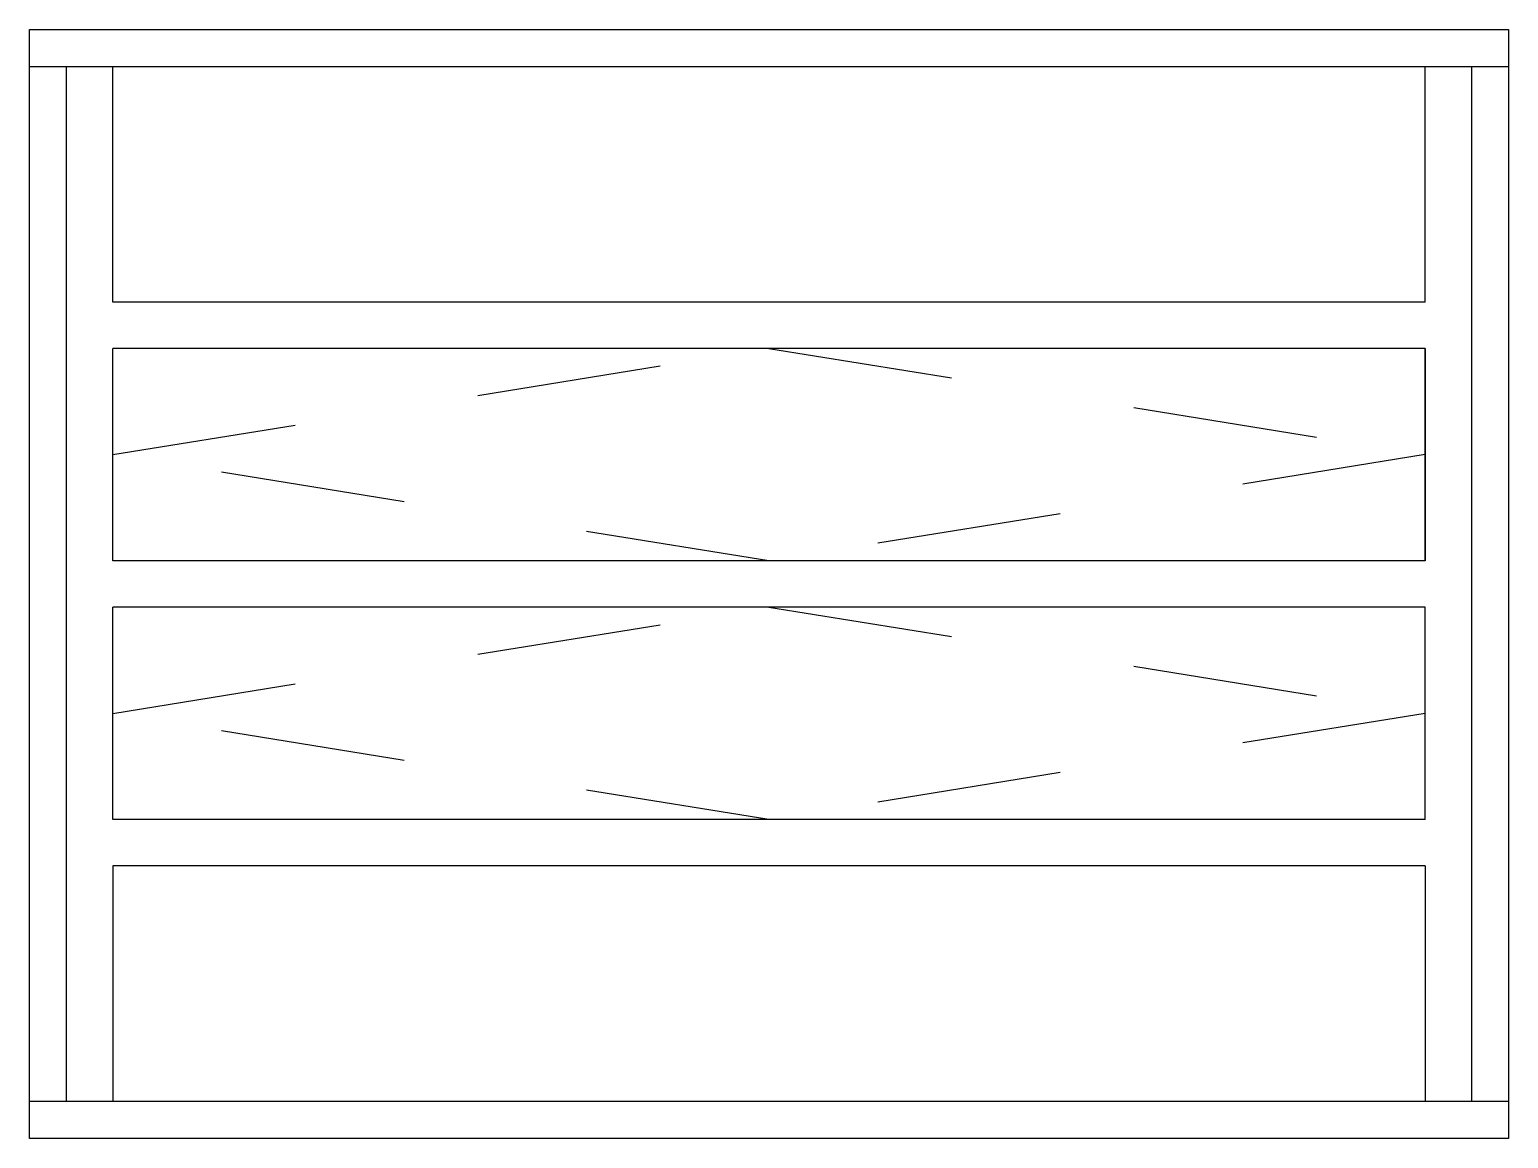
# Model space of a CAD drawing. Header units: millimetres. Extents: x 339.614 to 340.414, y 1332.096 to 1332.696.
import ezdxf

# ---------------------------------------------------------------- set-up
doc = ezdxf.new("R2010")
doc.units = ezdxf.units.MM
doc.header["$LTSCALE"] = 0.5
doc.linetypes.add('HIDDEN2', pattern=[0.1875, 0.125, -0.0625])
doc.layers.add('Gravia_Janelas', color=1, linetype='Continuous')
doc.layers.add('Gravia_Janelas_hidden2', color=1, linetype='HIDDEN2')

msp = doc.modelspace()

# ---------------------------------------------------------------- linework, layer by layer
at = {"layer": 'Gravia_Janelas', "color": 2, "linetype": 'Continuous'}
for p, q in [((339.61364, 1332.69604), (340.41364, 1332.69604)), ((339.61364, 1332.09604), (339.61364, 1332.69604)), ((340.41364, 1332.69604), (340.41364, 1332.09604)), ((340.41364, 1332.09604), (339.61364, 1332.09604))]:
    msp.add_line(p, q, dxfattribs=at)
at = {"layer": 'Gravia_Janelas', "linetype": 'Continuous'}
for p, q in [((339.61364, 1332.67604), (340.41364, 1332.67604)), ((339.63364, 1332.11604), (339.63364, 1332.67604)), ((339.63364, 1332.11604), (339.63364, 1332.67604)), ((339.65864, 1332.54854), (339.65864, 1332.67604)), ((340.36864, 1332.54854), (340.36864, 1332.67604)), ((340.39364, 1332.67604), (340.39364, 1332.11604)), ((340.39364, 1332.67604), (340.39364, 1332.11604)), ((340.36864, 1332.54854), (339.65864, 1332.54854)), ((340.36864, 1332.52354), (339.65864, 1332.52354)), ((340.36864, 1332.52354), (339.65864, 1332.52354)), ((339.65864, 1332.40854), (339.65864, 1332.52354)), ((340.36864, 1332.40854), (340.36864, 1332.52354)), ((340.36864, 1332.52354), (340.36864, 1332.40854)), ((340.36864, 1332.40854), (339.65864, 1332.40854)), ((340.36864, 1332.40854), (339.65864, 1332.40854)), ((340.36864, 1332.38354), (339.65864, 1332.38354)), ((340.36864, 1332.38354), (339.65864, 1332.38354)), ((339.65864, 1332.26854), (339.65864, 1332.38354)), ((339.65864, 1332.26854), (339.65864, 1332.38354)), ((340.36864, 1332.26854), (340.36864, 1332.38354)), ((340.36864, 1332.26854), (339.65864, 1332.26854)), ((340.36864, 1332.26854), (339.65864, 1332.26854)), ((340.36864, 1332.24354), (339.65864, 1332.24354)), ((339.65864, 1332.24354), (339.65864, 1332.11604)), ((340.36864, 1332.24354), (340.36864, 1332.11604)), ((340.41364, 1332.11604), (339.61364, 1332.11604))]:
    msp.add_line(p, q, dxfattribs=at)
at = {"layer": 'Gravia_Janelas_hidden2'}
for p, q in [((339.65864, 1332.46604), (340.01364, 1332.52354)), ((340.01364, 1332.52354), (340.36864, 1332.46604)), ((340.01364, 1332.40854), (339.65864, 1332.46604)), ((340.36864, 1332.46604), (340.01364, 1332.40854)), ((339.65864, 1332.32604), (340.01364, 1332.38354)), ((340.01364, 1332.38354), (340.36864, 1332.32604)), ((340.01364, 1332.26854), (339.65864, 1332.32604)), ((340.36864, 1332.32604), (340.01364, 1332.26854))]:
    msp.add_line(p, q, dxfattribs=at)

doc.saveas('drawing.dxf')
